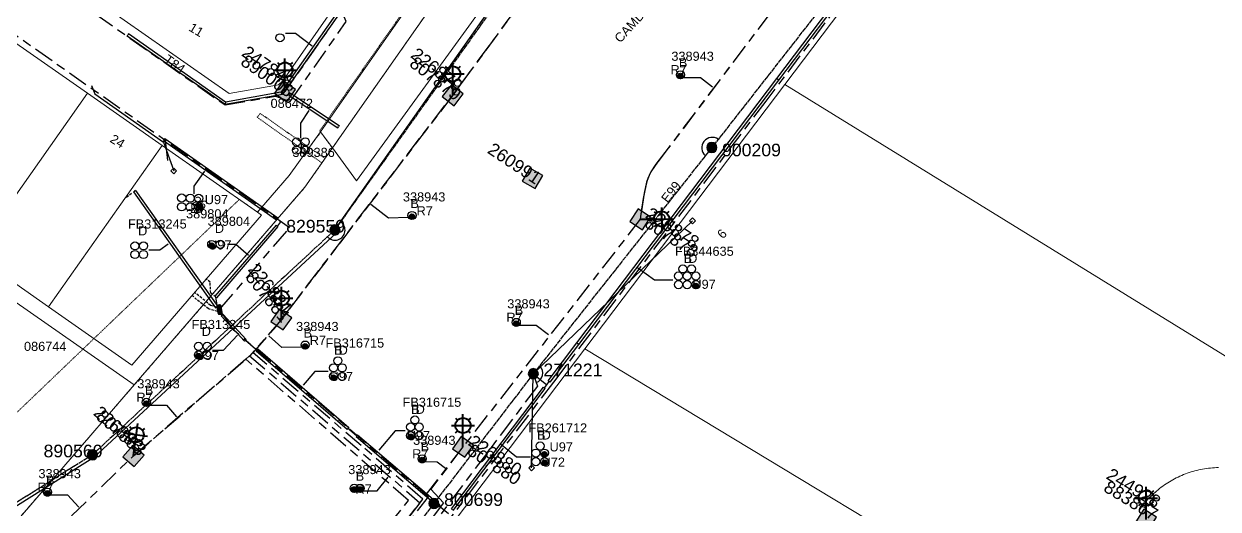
# Model space of a CAD drawing. Header units: metres. Extents: x 0 to 294317, y 0 to 6233398.
# Drawn here: x 292527 to 292763.1, y 6232305 to 6232400.9 of the extents above; entities that cross this region are included whole.
import ezdxf
from ezdxf.enums import TextEntityAlignment as Align

# ---------------------------------------------------------------- set-up
doc = ezdxf.new("R2010")
doc.units = ezdxf.units.M
for name, pattern in [('Cable Exist OH', [1, 1, 0]), ('Cable Exist UG', [8.2, 4, -1.2, 1.8, -1.2]), ('DASHED', [0.75, 0.5, -0.25]), ('HIDDEN', [0.375, 0.25, -0.125]), ('HIDDEN2', [0.1875, 0.125, -0.0625])]:
    doc.linetypes.add(name, pattern=pattern)
doc.layers.get('0').update_dxf_attribs({"color": 6})
for name, color, linetype in [('_User Miscellaneous2', 7, 'Continuous'), ('Duct_SP_EXT', 7, 'Continuous'), ('Equip_HV_EXT', 7, 'Continuous'), ('Equip_SP_SL_EXT', 7, 'Continuous'), ('Mains_HV_EXT', 7, 'Continuous'), ('Mains_LV_EXT', 7, 'Continuous'), ('Mains_LV_SL_EXT', 7, 'Continuous'), ('Mains_SL_EXT', 7, 'Continuous'), ('Mains_TR_EXT', 7, 'Continuous'), ('Services_SP_EXT', 7, 'Continuous'), ('SupportsOH_SP_TR_HV_LV_SL_EXT', 7, 'Continuous'), ('SupportsUG_SP_LV_SL_EXT', 7, 'Continuous'), ('Trench_SP_EXT', 7, 'Continuous')]:
    doc.layers.add(name, color=color, linetype=linetype)
for name, color, linetype, lineweight in [('Cadastre Land Parcels_SP_EXT', 9, 'Continuous', 5), ('Cadastre Other Property_SP_EXT', 9, 'HIDDEN', 5), ('Cadastre Roads_SP_EXT', 9, 'Continuous', 5)]:
    doc.layers.add(name, color=color, linetype=linetype, lineweight=lineweight)
doc.layers.add('UNKNOWN_FEATURES', color=1, linetype='DASHED', plot=False)
doc.styles.add('COLUMN_LABEL', font='arial.ttf')
doc.styles.add('iecARIAL', font='arial.ttf', dxfattribs={"height": 2})
doc.styles.add('POLE_LABEL', font='arial.ttf')
doc.styles.get("Standard").update_dxf_attribs({"font": 'arial.ttf'})
doc.linetypes.add('Cable E OH', pattern='A,9.4,["E",Standard,S=1.7,R=0,X=0,Y=-1],0', length=9.4)

# ---------------------------------------------------------------- blocks, each defined once
blk = doc.blocks.new('COLUMN_EXT')
blk.add_hatch(color=256).paths.add_polyline_path([(-1.49, 1.48), (-1.49, -1.49), (1.48, -1.49), (1.48, 1.48)])
blk.add_lwpolyline([(-1.49, -1.49), (1.48, -1.49), (1.48, 1.48), (-1.49, 1.48)], close=True)
for tag, height, style, flags, p in [('ASSET_NUM', 2.5, 'COLUMN_LABEL', 8, (2, 2)), ('STRUCTURE_PLANT_NUMBER', 0.2, 'POLE_LABEL', 9, (1.81, 0.03)), ('STREET_CODE', 0.2, 'COLUMN_LABEL', 9, (1.81, -0.2))]:
    blk.add_attdef(tag, text='', height=height, dxfattribs=dict(style=style, flags=flags)).set_placement(p, align=Align.MIDDLE_LEFT)
at = {"flags": 1}
blk.add_attdef('Z', (1.81, -2.35), '', height=0.2, dxfattribs=at)
at = {"flags": 9}
for tag, p in [('COLUMN_TYPE', (1.81, -0.4)), ('OWNED_BY', (1.81, -0.6)), ('STATE', (1.81, -0.8)), ('USAGE', (1.81, -1)), ('STREETNAME', (1.81, -1.6)), ('SUBURB', (1.81, -1.8)), ('LEGEND', (1.81, -1.2)), ('LOCATION', (1.81, -1.4)), ('NOTES', (1.81, -2))]:
    blk.add_attdef(tag, text='', height=0.2, dxfattribs=at).set_placement(p, align=Align.MIDDLE_LEFT)
blk = doc.blocks.new('DUCT_EXT')
blk.add_circle((0, 0.8), 0.8)
at = {"flags": 1}
blk.add_attdef('Z', (0, 0), '', height=0.2, dxfattribs=at)
at = {"flags": 9}
for tag, p in [('DUCT_CODE', (0, 0)), ('XSECT_TYPE', (0, -0.2)), ('STATE', (0, -0.6)), ('FB_REFERENCE', (0, -0.4)), ('NOTES', (0, -0.8))]:
    blk.add_attdef(tag, text='', height=0.2, dxfattribs=at).set_placement(p, align=Align.MIDDLE_LEFT)
blk = doc.blocks.new('SL_LANTERN_EXT')
at = {"lineweight": 40}
for p, q in [((-1.46, 5.68), (-1.06, 5.28)), ((0, 1.97), (0, 6.47)), ((1.46, 5.68), (1.06, 5.28)), ((-2.25, 4.22), (2.25, 4.22)), ((-1.46, 2.76), (-1.06, 3.16)), ((0, 0), (0, 2.72)), ((1.46, 2.76), (1.06, 3.16))]:
    blk.add_line(p, q, dxfattribs=at)
blk.add_circle((0, 4.22), 1.5, dxfattribs=at)
at = {"style": 'iecARIAL', "flags": 8}
blk.add_attdef('ASSET_NUM', (1.5, 1.5), '', height=2.5, dxfattribs=at)
for tag, p, height, flags in [('OPERATING_VOLTAGE', (0.98, -1.65), 0.2, 9), ('ORIENTATION', (0.98, -1.85), 0.2, 9), ('OWNED_BY', (0.98, -2.05), 0.2, 9), ('STATE', (0.98, -2.25), 0.2, 9), ('CONSTRUCTED_VOLTAGE', (0.98, -0.65), 0.2, 9), ('CONTROL_TYPE', (0.98, -0.85), 0.2, 9), ('LANTERN_PURPOSE', (0.98, -1.05), 0.2, 9), ('LANTERN_TYPE', (0.98, -1.25), 0.2, 9), ('NO_PHASES', (0.98, -1.45), 0.2, 9), ('USAGE', (0.98, -2.45), 0.2, 9), ('LNUMBER', (2.18, -3.25), 2.5, 8), ('CEXIST', (0.98, -2.65), 0.2, 9), ('CNEW', (0.98, -2.85), 0.2, 9), ('CNUMBER', (0.98, -3.05), 0.2, 9), ('CREMOVE', (0.98, -3.25), 0.2, 9), ('CREPLACE', (0.98, -3.45), 0.2, 9), ('LKINGHEIGHT', (0.98, -3.65), 0.2, 9), ('LBRACKET', (0.98, -3.85), 0.2, 9), ('LBRACKETVOCAB', (0.98, -4.05), 0.2, 9), ('LCATEGORY', (0.98, -4.25), 0.2, 9), ('LCHARGE1', (0.98, -4.45), 0.2, 9), ('LCHARGE1PERCENT', (0.98, -4.65), 0.2, 9), ('LCHARGE2', (0.98, -4.85), 0.2, 9), ('LCHARGE2PERCENT', (0.98, -5.05), 0.2, 9), ('LCHARGE3', (0.98, -5.25), 0.2, 9), ('LCHARGE3PERCENT', (0.98, -5.45), 0.2, 9), ('LEXIST', (0.98, -5.65), 0.2, 9), ('LLAMP', (0.98, -5.85), 0.2, 9), ('LLAMPVOCAB', (0.98, -6.05), 0.2, 9), ('LMAST', (0.98, -6.25), 0.2, 9), ('LMASTVOCAB', (0.98, -6.45), 0.2, 9), ('LNEW', (0.98, -6.65), 0.2, 9), ('LANTNUMBER', (0.98, -6.85), 0.2, 9), ('LOUTREACH', (0.98, -7.25), 0.2, 9), ('STREETNAME', (0.98, -9.25), 0.2, 9), ('SUBURB', (0.98, -9.45), 0.2, 1), ('LOUTREACHVOCAB', (0.98, -7.45), 0.2, 9), ('LRATECODE', (0.98, -7.65), 0.2, 9), ('LREMOVE', (0.98, -7.85), 0.2, 9), ('LREPLACE', (0.98, -8.05), 0.2, 9), ('LTYPE', (0.98, -8.25), 0.2, 9), ('LTYPEVOCAB', (0.98, -8.45), 0.2, 9), ('LEGEND', (0.98, -8.65), 0.2, 9), ('LOCATION', (0.98, -8.85), 0.2, 9), ('NOTES', (0.98, -9.05), 0.2, 9)]:
    blk.add_attdef(tag, p, '', height=height, dxfattribs=dict(flags=flags))
blk = doc.blocks.new('CCP_EXT')
at = {"flags": 9}
blk.add_attdef('NOTES', text='', height=0.2, dxfattribs=at).set_placement((0, -2), align=Align.MIDDLE_LEFT)
blk.add_wipeout([(0, 0.57), (0.57, 0), (0, -0.57), (-0.57, 0)])
blk.add_lwpolyline([(-0.57, 0), (0, 0.57), (0.57, 0), (0, -0.57), (-0.57, 0)])
at = {"flags": 1}
blk.add_attdef('Z', (0, 0), '', height=0.2, dxfattribs=at)
at = {"flags": 9}
for tag, p in [('CCP_TYPE', (0, 0)), ('CONSTRUCTED_VOLTAGE', (0, -0.2)), ('OPERATING_VOLTAGE', (0, -0.6)), ('ORIENTATION', (0, -0.8)), ('OWNED_BY', (0, -1)), ('STATE', (0, -1.8)), ('NO_PHASES', (0, -0.4)), ('USAGE', (0, -1.2)), ('LEGEND', (0, -1.4)), ('LIFE_SUPPORT', (0, -1.6))]:
    blk.add_attdef(tag, text='', height=0.2, dxfattribs=at).set_placement(p, align=Align.MIDDLE_LEFT)
blk = doc.blocks.new('POLE_EXT')
blk.add_hatch(color=256).paths.add_polyline_path([(-1, 0, 1), (1, 0, 1)])
blk.add_lwpolyline([(-1, 0, 1), (1, 0, 1)], format="xyb", close=True)
for tag, height, flags, p in [('pNumber', 2.5, 8, (-17.84, 2.07)), ('OWNED_BY', 0.2, 9, (1.35, -0.4)), ('SPECIAL_USE', 0.2, 9, (1.35, -0.8)), ('STATE', 0.2, 9, (1.35, -1)), ('cLV', 0.2, 9, (1.35, -1.4)), ('hDepth', 0.2, 9, (1.35, -1.6)), ('hDia', 0.2, 9, (1.35, -1.8)), ('cHV', 0.2, 9, (1.35, -2)), ('PARENT', 0.2, 9, (1.35, -0.6)), ('USAGE', 0.2, 9, (1.35, -1.2)), ('LBRACKET', 0.2, 9, (1.35, -2.2)), ('LExisting', 0.2, 9, (1.35, -2.4)), ('cLinedev', 0.2, 9, (1.35, -3.4)), ('pExisting', 0.2, 9, (1.35, -3.8)), ('pFooting', 0.2, 9, (1.35, -4.4)), ('pNew', 0.2, 9, (1.35, -4.6)), ('LANTNUMBER', 0.2, 9, (1.35, -2.6)), ('LOther', 0.2, 9, (1.35, -2.8)), ('LRemove', 0.2, 9, (1.35, -3)), ('LEGEND', 0.2, 9, (1.35, -3.2)), ('LOCATION', 0.2, 9, (1.35, -3.6)), ('PFNUMBER', 0.2, 9, (1.35, -4)), ('NEWPFNUMBER', 0.2, 9, (1.35, -4.2)), ('pRelocate', 0.2, 9, (1.35, -5)), ('pRemove', 0.2, 9, (1.35, -5.2)), ('pReplace', 0.2, 9, (1.35, -5.4)), ('pStay', 0.2, 9, (1.35, -5.6)), ('pType', 0.2, 9, (1.35, -5.8)), ('cspan', 0.2, 9, (1.35, -6)), ('STREETNAME', 0.2, 9, (1.35, -6.2)), ('SUBURB', 0.2, 9, (1.35, -6.4)), ('OPERATED_BY', 0.2, 9, (1.36, -7.01)), ('NOTES', 0.2, 9, (1.35, -6.6)), ('MAINTAINED_BY', 0.2, 9, (1.36, -6.81))]:
    blk.add_attdef(tag, text='', height=height, dxfattribs=dict(flags=flags)).set_placement(p, align=Align.MIDDLE_LEFT)
at = {"style": 'POLE_LABEL'}
for tag, height, flags, p in [('ASSET_NUM', 2.5, 8, (2, 2)), ('STRUCTURE_PLANT_NUMBER', 0.2, 9, (1.35, 0.03)), ('STREET_CODE', 0.2, 9, (1.35, -0.2))]:
    blk.add_attdef(tag, text='', height=height, dxfattribs=dict(at, flags=flags)).set_placement(p, align=Align.MIDDLE_LEFT)
at = {"flags": 1}
blk.add_attdef('Z', (1.35, -7.33), '', height=0.2, dxfattribs=at)
blk = doc.blocks.new('HV_STJ_EXT')
h = blk.add_hatch(color=256)
edge = h.paths.add_edge_path()
edge.add_ellipse((-0.59, 0.13), major_axis=(0.226, 0.226), ratio=1, start_angle=45, end_angle=135)
edge.add_line((-0.91, 0.13), (-0.91, -0.13))
edge.add_ellipse((-0.59, -0.13), major_axis=(0.226, 0.226), ratio=1, start_angle=135, end_angle=225)
edge.add_line((-0.59, -0.45), (0.59, -0.45))
edge.add_ellipse((0.59, -0.13), major_axis=(-0.226, 0.226), ratio=1, start_angle=135, end_angle=225)
edge.add_line((0.91, -0.13), (0.91, 0.13))
edge.add_ellipse((0.59, 0.13), major_axis=(-0.226, 0.226), ratio=1, start_angle=225, end_angle=315)
edge.add_line((0.59, 0.45), (-0.59, 0.45))
blk.add_lwpolyline([(-0.91, 0.13), (-0.91, -0.13, 0.414214), (-0.59, -0.45), (0.59, -0.45, 0.414214), (0.91, -0.13), (0.91, 0.13, 0.414214), (0.59, 0.45), (-0.59, 0.45, 0.414214)], format="xyb", close=True)
for tag, flags, p in [('ORIENTATION', 9, (1.5, 0)), ('Z', 1, (1.5, -0.8)), ('USAGE', 9, (1.5, -0.2)), ('LEGEND', 9, (1.5, -0.4)), ('NOTES', 9, (1.5, -0.6))]:
    blk.add_attdef(tag, text='', height=0.2, dxfattribs=dict(flags=flags)).set_placement(p, align=Align.MIDDLE_LEFT)
blk = doc.blocks.new('CABLE_LARGE_EXT')
h = blk.add_hatch(color=256)
edge = h.paths.add_edge_path()
edge.add_arc((0, 0.55), 0.55, 0, 360)
blk.add_circle((0, 0.55), 0.55)
at = {"flags": 1}
blk.add_attdef('Z', (0, 0), '', height=0.2, dxfattribs=at)
at = {"flags": 9}
for tag, p in [('COND_CODE', (0, 0)), ('STATE', (0, -0.4)), ('XSECT_SIZE', (0, -0.6)), ('FB_REFERENCE', (0, -0.2)), ('NOTES', (0, -0.8))]:
    blk.add_attdef(tag, text='', height=0.2, dxfattribs=at).set_placement(p, align=Align.MIDDLE_LEFT)

msp = doc.modelspace()

# ---------------------------------------------------------------- linework, layer by layer
at = {"layer": 'Cadastre Land Parcels_SP_EXT', "linetype": 'Continuous'}
for points in [[(292630.48, 6232421.9), (292654.24, 6232452.93), (292678.26, 6232482.04), (292716.23, 6232536.91), (292795.22, 6232650.36), (292802.56, 6232660.9), (292807.39, 6232667.22), (292899.26, 6232789.59), (292899.88, 6232790.43), (292948.23, 6232852.57), (293001, 6232914.47), (292991.76, 6232922.33), (292873.4, 6232783.23), (292587.98, 6232376.34), (292592.76, 6232369.87), (292630.48, 6232421.9)], [(292843.24, 6232385.81), (292855.04, 6232403.25), (292742.71, 6232475.17), (292719.67, 6232444.75), (292677.4, 6232388.88), (292783.28, 6232323.68), (292797.01, 6232315.23), (292843.24, 6232385.81)], [(292577.34, 6232388.81), (292578.15, 6232389.64), (292588.63, 6232404.63), (292557.89, 6232426.14), (292542.65, 6232404.51), (292567.57, 6232387.1), (292577.34, 6232388.81)], [(292531.87, 6232344.93), (292517.1, 6232355.26), (292502.33, 6232365.58), (292487.56, 6232375.9), (292472.79, 6232386.23), (292448.66, 6232403.09), (292427.94, 6232417.54), (292425.75, 6232415.4), (292548.82, 6232329.53), (292582.55, 6232368.59), (292587.98, 6232376.34), (292585.6, 6232379.56), (292579.45, 6232370.93), (292573.17, 6232363.67), (292573.99, 6232363.09), (292548.32, 6232333.44), (292531.87, 6232344.93)], [(292554.31, 6232376.85), (292539.54, 6232387.17), (292517.1, 6232355.26), (292531.87, 6232344.93), (292554.31, 6232376.85)], [(292573.99, 6232363.09), (292573.17, 6232363.67), (292554.31, 6232376.85), (292531.87, 6232344.93), (292548.32, 6232333.44), (292573.99, 6232363.09)]]:
    msp.add_lwpolyline(points, close=True, dxfattribs=at)
for points in [[(292846.63, 6232745.86), (292824.22, 6232713.91), (292801.84, 6232681.98), (292798.97, 6232683.99), (292735.8, 6232593.89), (292738.67, 6232591.88), (292716.37, 6232560.08), (292693.88, 6232528), (292691.01, 6232530.01), (292640.07, 6232457.3), (292624.86, 6232435.59), (292585.6, 6232379.56), (292587.98, 6232376.34), (292873.4, 6232783.23)], [(292392.58, 6232264.06), (292417.67, 6232285.42), (292436.16, 6232297.12), (292452.86, 6232301.08), (292479.78, 6232302.16), (292488.73, 6232300.91), (292516.07, 6232291.61), (292548.82, 6232329.53), (292548.82, 6232329.53), (292425.75, 6232415.4), (292388.43, 6232378.94)], [(292783.28, 6232323.68), (292677.4, 6232388.88), (292637.87, 6232336.64), (292739.59, 6232275.23)], [(292739.59, 6232275.23), (292637.87, 6232336.64), (292601.18, 6232288.16)], [(292747.5, 6232304.76), (292747.72, 6232305.08), (292747.95, 6232305.4), (292748.19, 6232305.71), (292748.44, 6232306.02), (292748.69, 6232306.32), (292748.94, 6232306.62), (292749.2, 6232306.91), (292749.47, 6232307.2), (292749.75, 6232307.48), (292750.03, 6232307.75), (292750.31, 6232308.02), (292750.6, 6232308.28), (292750.9, 6232308.54), (292751.2, 6232308.79), (292751.5, 6232309.04), (292751.82, 6232309.28), (292752.13, 6232309.51), (292752.45, 6232309.74), (292752.78, 6232309.96), (292753.1, 6232310.17), (292753.44, 6232310.38), (292753.78, 6232310.58), (292754.12, 6232310.77), (292754.46, 6232310.95), (292754.81, 6232311.13), (292755.16, 6232311.3), (292755.52, 6232311.47), (292755.88, 6232311.63), (292756.24, 6232311.78), (292756.61, 6232311.92), (292756.97, 6232312.05), (292757.35, 6232312.18), (292757.72, 6232312.3), (292758.09, 6232312.42), (292758.47, 6232312.52), (292758.85, 6232312.62), (292759.23, 6232312.71), (292759.62, 6232312.79), (292760, 6232312.86), (292760.39, 6232312.93), (292760.78, 6232312.99), (292761.17, 6232313.04), (292761.56, 6232313.08), (292761.95, 6232313.11), (292762.34, 6232313.14), (292762.73, 6232313.16), (292763.12, 6232313.17)]]:
    msp.add_lwpolyline(points, dxfattribs=at)
at = {"layer": 'Cadastre Other Property_SP_EXT', "linetype": 'HIDDEN2'}
for points in [[(292587.98, 6232376.34), (292760.88, 6232622.82), (292738.56, 6232592.11), (292738.67, 6232592.02), (292693.88, 6232528.17), (292691.01, 6232530.18), (292585.47, 6232379.74), (292587.98, 6232376.34)], [(292573.72, 6232383.17), (292573.09, 6232382.4), (292585.9, 6232373.38), (292586.52, 6232374.27), (292580.82, 6232378.2), (292573.72, 6232383.17)]]:
    msp.add_lwpolyline(points, close=True, dxfattribs=at)
at = {"layer": 'Cadastre Roads_SP_EXT', "linetype": 'Continuous'}
for points in [[(292588.63, 6232404.63), (292578.15, 6232389.64), (292577.34, 6232388.81), (292567.57, 6232387.1), (292542.65, 6232404.51)], [(292763.12, 6232313.17), (292762.73, 6232313.16), (292762.34, 6232313.14), (292761.95, 6232313.11), (292761.56, 6232313.08), (292761.17, 6232313.04), (292760.78, 6232312.99), (292760.39, 6232312.93), (292760, 6232312.86), (292759.62, 6232312.79), (292759.23, 6232312.71), (292758.85, 6232312.62), (292758.47, 6232312.52), (292758.09, 6232312.42), (292757.72, 6232312.3), (292757.35, 6232312.18), (292756.97, 6232312.05), (292756.61, 6232311.92), (292756.24, 6232311.78), (292755.88, 6232311.63), (292755.52, 6232311.47), (292755.16, 6232311.3), (292754.81, 6232311.13), (292754.46, 6232310.95), (292754.12, 6232310.77), (292753.78, 6232310.58), (292753.44, 6232310.38), (292753.1, 6232310.17), (292752.78, 6232309.96), (292752.45, 6232309.74), (292752.13, 6232309.51), (292751.82, 6232309.28), (292751.5, 6232309.04), (292751.2, 6232308.79), (292750.9, 6232308.54), (292750.6, 6232308.28), (292750.31, 6232308.02), (292750.03, 6232307.75), (292749.75, 6232307.48), (292749.47, 6232307.2), (292749.2, 6232306.91), (292748.94, 6232306.62), (292748.69, 6232306.32), (292748.44, 6232306.02), (292748.19, 6232305.71), (292747.95, 6232305.4), (292747.72, 6232305.08), (292747.5, 6232304.76)]]:
    msp.add_lwpolyline(points, dxfattribs=at)
at = {"layer": 'Duct_SP_EXT'}
for p, q in [((292675.84, 6232390.06), (292718.79, 6232446.81)), ((292676.22, 6232389.77), (292719.18, 6232446.53)), ((292589.36, 6232403.8), (292578.12, 6232387.78)), ((292589.75, 6232403.53), (292578.51, 6232387.5)), ((292547.43, 6232398.47), (292547.56, 6232398.67)), ((292566.76, 6232384.92), (292547.43, 6232398.47)), ((292547.7, 6232398.87), (292547.56, 6232398.67)), ((292566.87, 6232385.42), (292547.7, 6232398.87)), ((292675.84, 6232390.06), (292676.03, 6232389.91)), ((292676.22, 6232389.77), (292676.03, 6232389.91)), ((292578.12, 6232387.78), (292577.81, 6232387.34)), ((292578.51, 6232387.5), (292578.09, 6232386.9)), ((292578.12, 6232387.78), (292578.32, 6232387.64)), ((292578.12, 6232387.78), (292578.32, 6232387.64)), ((292578.51, 6232387.5), (292578.32, 6232387.64)), ((292578.51, 6232387.5), (292578.32, 6232387.64)), ((292578.09, 6232386.9), (292566.76, 6232384.92)), ((292566.76, 6232384.92), (292566.82, 6232385.17)), ((292566.87, 6232385.42), (292566.82, 6232385.17)), ((292577.81, 6232387.34), (292566.87, 6232385.42)), ((292577.81, 6232387.34), (292577.95, 6232387.12)), ((292578.09, 6232386.9), (292577.95, 6232387.12)), ((292579.4, 6232386.74), (292579.53, 6232386.94)), ((292579.4, 6232386.74), (292589.07, 6232380.35)), ((292579.67, 6232387.14), (292579.53, 6232386.94)), ((292579.67, 6232387.14), (292589.34, 6232380.75)), ((292589.07, 6232380.35), (292589.2, 6232380.55)), ((292589.34, 6232380.75), (292589.2, 6232380.55)), ((292554.6, 6232377.81), (292554.74, 6232378)), ((292554.88, 6232378.2), (292554.74, 6232378)), ((292548.64, 6232367.66), (292548.83, 6232367.8)), ((292548.64, 6232367.66), (292564.9, 6232344.76)), ((292549.03, 6232367.94), (292548.83, 6232367.8)), ((292549.03, 6232367.94), (292565.3, 6232345.04)), ((292576.9, 6232362.17), (292577.04, 6232362.37)), ((292577.17, 6232362.56), (292577.04, 6232362.37)), ((292576.85, 6232361.11), (292564.72, 6232347.06)), ((292577.22, 6232360.79), (292565.08, 6232346.74)), ((292576.85, 6232361.11), (292577.03, 6232360.95)), ((292577.22, 6232360.79), (292577.03, 6232360.95)), ((292564.72, 6232347.06), (292564.9, 6232346.9)), ((292565.08, 6232346.74), (292564.9, 6232346.9)), ((292565.3, 6232345.04), (292565.1, 6232344.9)), ((292564.9, 6232344.76), (292565.1, 6232344.9)), ((292566.02, 6232343.14), (292566.2, 6232343.3)), ((292566.02, 6232343.14), (292570.61, 6232338.19)), ((292566.38, 6232343.46), (292566.2, 6232343.3)), ((292566.38, 6232343.46), (292570.96, 6232338.51)), ((292570.61, 6232338.19), (292570.78, 6232338.35)), ((292570.96, 6232338.51), (292570.78, 6232338.35)), ((292572.9, 6232336.25), (292573.05, 6232336.43)), ((292572.9, 6232336.25), (292590.93, 6232320.74)), ((292573.21, 6232336.62), (292573.05, 6232336.43)), ((292573.21, 6232336.62), (292591.24, 6232321.11)), ((292630.66, 6232330.32), (292636.32, 6232337.81)), ((292631.04, 6232330.03), (292636.7, 6232337.52)), ((292636.32, 6232337.81), (292636.51, 6232337.66)), ((292636.7, 6232337.52), (292636.51, 6232337.66)), ((292629.69, 6232329.07), (292629.88, 6232328.92)), ((292630.07, 6232328.78), (292629.88, 6232328.92)), ((292630.66, 6232330.32), (292630.85, 6232330.18)), ((292631.04, 6232330.03), (292630.85, 6232330.18)), ((292590.93, 6232320.74), (292591.09, 6232320.92)), ((292591.24, 6232321.11), (292591.09, 6232320.92)), ((292592.65, 6232319.29), (292592.8, 6232319.48)), ((292592.65, 6232319.29), (292608.93, 6232305.43)), ((292592.96, 6232319.66), (292592.8, 6232319.48)), ((292592.96, 6232319.66), (292609.24, 6232305.8)), ((292608.93, 6232305.43), (292609.09, 6232305.62)), ((292609.24, 6232305.8), (292609.09, 6232305.62)), ((292611.49, 6232305.01), (292611.69, 6232304.86))]:
    msp.add_line(p, q, dxfattribs=at)
for points in [[(292578.7, 6232399.03), (292580.69, 6232399.03), (292583.98, 6232396.55)], [(292657.27, 6232390.27), (292660.74, 6232390.27), (292663.12, 6232388.41)], [(292581.74, 6232378.26), (292581.74, 6232381.22), (292583.36, 6232383.77)], [(292560.66, 6232367.25), (292560.66, 6232368.77), (292562.75, 6232371.74)], [(292602.95, 6232362.58), (292599.09, 6232362.5), (292595.56, 6232365.17)], [(292551.69, 6232356.24), (292553.89, 6232356.24), (292555.49, 6232357.38)], [(292567.24, 6232357.34), (292568.9, 6232357.34), (292571.37, 6232355.16)], [(292655.25, 6232350.23), (292651.67, 6232350.23), (292648.39, 6232352.57)], [(292655.25, 6232350.23), (292651.67, 6232350.23), (292648.39, 6232352.57)], [(292624.83, 6232341.34), (292628.29, 6232341.34), (292630.68, 6232339.48)], [(292564.26, 6232336.38), (292566.46, 6232336.38), (292569.24, 6232339.37)], [(292581.82, 6232336.97), (292577.97, 6232336.89), (292575.38, 6232339.21)], [(292587.13, 6232332.15), (292584.5, 6232332.15), (292582.17, 6232329.44)], [(292551.69, 6232325.52), (292555.16, 6232325.52), (292557.18, 6232323.17)], [(292602.36, 6232320.45), (292600.39, 6232320.45), (292597.15, 6232316.62)], [(292627.14, 6232315.21), (292624.34, 6232315.21), (292621.24, 6232317.83)], [(292627.14, 6232315.21), (292624.34, 6232315.21), (292621.24, 6232317.83)], [(292606.21, 6232314.37), (292608.67, 6232314.31), (292610.34, 6232313.05)], [(292594.07, 6232308.57), (292596.86, 6232308.57), (292598.97, 6232311.31)], [(292532.15, 6232307.78), (292535.62, 6232307.78), (292537.88, 6232305.37)]]:
    msp.add_lwpolyline(points, dxfattribs=at)
at = {"layer": 'Mains_HV_EXT', "linetype": 'Cable E OH'}
msp.add_lwpolyline([(292588.84, 6232359.65), (292540.83, 6232315.17), (292464.39, 6232267.15)], dxfattribs=at)
at = {"layer": 'Mains_HV_EXT', "linetype": 'Cable Exist UG'}
msp.add_lwpolyline([(292559.85, 6232253.68), (292586.62, 6232280.97), (292589.87, 6232285.08), (292589.87, 6232285.08), (292606.96, 6232307.42), (292568.56, 6232340.25), (292565.67, 6232344.39)], dxfattribs=at)
at = {"layer": 'Mains_HV_EXT', "linetype": 'Continuous'}
msp.add_lwpolyline([(292628.28, 6232329.99, 0.542586), (292629, 6232333.2)], format="xyb", dxfattribs=at)
at = {"layer": 'Mains_LV_EXT', "linetype": 'Cable Exist OH'}
msp.add_lwpolyline([(292716.05, 6232444.25), (292663, 6232376.44)], dxfattribs=at)
at = {"layer": 'Mains_LV_EXT', "linetype": 'Cable Exist UG'}
msp.add_lwpolyline([(292526.47, 6232413.1), (292541.21, 6232402.76), (292541.21, 6232402.76), (292566.75, 6232384.85), (292576.72, 6232386.61), (292579.66, 6232385.55), (292579.66, 6232385.55), (292590.73, 6232401.33), (292589.8, 6232403.49)], dxfattribs=at)
at = {"layer": 'Mains_LV_EXT', "linetype": 'Continuous'}
msp.add_lwpolyline([(292664.26, 6232378.05, 0.95405), (292661.71, 6232374.8)], format="xyb", dxfattribs=at)
at = {"layer": 'Mains_LV_SL_EXT', "linetype": 'Cable Exist UG'}
msp.add_lwpolyline([(292589.8, 6232403.49), (292578.6, 6232387.53)], dxfattribs=at)
at = {"layer": 'Mains_SL_EXT', "linetype": 'Cable Exist UG'}
for points in [[(292611.76, 6232386.76), (292645.15, 6232432.01)], [(292577.89, 6232342.44), (292611.76, 6232386.76)], [(292648.84, 6232362.24), (292613.79, 6232317.27)], [(292593.38, 6232281.44), (292591.75, 6232288.97), (292605.87, 6232306.96), (292605.87, 6232306.96), (292593.69, 6232317.53), (292593.69, 6232317.53), (292572.33, 6232335.85), (292578.3, 6232342.77)], [(292593.38, 6232281.44), (292588.73, 6232288.85), (292603.03, 6232306.65), (292570.87, 6232334.6), (292548.64, 6232315.47)], [(292613.79, 6232317.27), (292607.46, 6232308.92), (292609.93, 6232306.18), (292593.72, 6232284.89), (292593.38, 6232281.44)], [(292524.62, 6232292.26), (292548.64, 6232315.47)]]:
    msp.add_lwpolyline(points, dxfattribs=at)
at = {"layer": 'Mains_TR_EXT', "linetype": 'Continuous'}
msp.add_lwpolyline([(292587.02, 6232358.78, 1.120957), (292589.63, 6232361.73)], format="xyb", dxfattribs=at)
at = {"layer": 'Mains_TR_EXT', "linetype": 'Cable Exist OH'}
msp.add_lwpolyline([(292588.29, 6232360), (292540.53, 6232315.7), (292464.05, 6232267.56)], dxfattribs=at)
at = {"layer": 'Trench_SP_EXT', "linetype": 'Cable Exist UG'}
for points in [[(292644.98, 6232431.92), (292611.76, 6232386.76)], [(292611.76, 6232386.76), (292577.89, 6232342.44)], [(292577.04, 6232362.37), (292577.74, 6232361.72), (292577.1, 6232360.97)], [(292648.84, 6232362.24), (292613.79, 6232317.27)], [(292564.9, 6232346.9), (292565.3, 6232344), (292566.2, 6232343.3)], [(292577.89, 6232342.44), (292571.66, 6232335.29)], [(292570.78, 6232338.35), (292572.76, 6232336.65)], [(292548.64, 6232315.47), (292570.87, 6232334.6), (292571.61, 6232335.29)], [(292571.6, 6232335.29), (292605.29, 6232306.21)], [(292627.7, 6232331.73), (292630.38, 6232329.55)], [(292629.88, 6232328.92), (292630.36, 6232329.54)], [(292630.36, 6232329.54), (292630.85, 6232330.18)], [(292590.96, 6232321.04), (292592.8, 6232319.48)], [(292613.79, 6232317.27), (292605.3, 6232306.31)], [(292524.62, 6232292.26), (292548.64, 6232315.47)], [(292605.29, 6232306.21), (292589.39, 6232286.15), (292588.11, 6232285.17)], [(292609.09, 6232305.62), (292610.94, 6232304.07)]]:
    msp.add_lwpolyline(points, dxfattribs=at)
at = {"layer": 'UNKNOWN_FEATURES'}
for points in [[(292547.25, 6232366.65), (292548.3, 6232367.41)], [(292564.9, 6232346.9), (292563.93, 6232347.67), (292563.79, 6232349.81), (292562.95, 6232350.5)], [(292565.1, 6232344.9), (292563.9, 6232345.22), (292560.7, 6232347.85)], [(292565.3, 6232344), (292563.48, 6232344.54), (292560.13, 6232347.23)]]:
    msp.add_lwpolyline(points, dxfattribs=at)

# ---------------------------------------------------------------- block references
at = {"layer": 'Duct_SP_EXT'}
for name, p in [('DUCT_EXT', (292577.61, 6232397.32)), ('DUCT_EXT', (292656.78, 6232390)), ('CABLE_LARGE_EXT', (292656.78, 6232390)), ('DUCT_EXT', (292580.89, 6232376.73)), ('DUCT_EXT', (292582.6, 6232376.75)), ('DUCT_EXT', (292580.91, 6232375.11)), ('DUCT_EXT', (292582.61, 6232375.13)), ('DUCT_EXT', (292603.71, 6232362.2)), ('CABLE_LARGE_EXT', (292603.71, 6232362.2)), ('DUCT_EXT', (292548.94, 6232356.19)), ('DUCT_EXT', (292550.64, 6232356.19)), ('DUCT_EXT', (292564.12, 6232356.48)), ('CABLE_LARGE_EXT', (292564.12, 6232356.48)), ('DUCT_EXT', (292565.82, 6232356.5)), ('DUCT_EXT', (292548.94, 6232354.49)), ('DUCT_EXT', (292550.64, 6232354.49)), ('DUCT_EXT', (292657.26, 6232351.63)), ('DUCT_EXT', (292658.96, 6232351.63)), ('DUCT_EXT', (292656.41, 6232350.23)), ('DUCT_EXT', (292656.41, 6232348.53)), ('DUCT_EXT', (292658.11, 6232350.23)), ('DUCT_EXT', (292658.11, 6232348.53)), ('DUCT_EXT', (292659.81, 6232350.23)), ('DUCT_EXT', (292659.81, 6232348.53)), ('CABLE_LARGE_EXT', (292659.81, 6232348.53)), ('DUCT_EXT', (292624.33, 6232341.07)), ('CABLE_LARGE_EXT', (292624.33, 6232341.07)), ('DUCT_EXT', (292561.51, 6232336.33)), ('DUCT_EXT', (292563.21, 6232336.33)), ('DUCT_EXT', (292582.58, 6232336.59)), ('DUCT_EXT', (292561.51, 6232334.63)), ('CABLE_LARGE_EXT', (292561.51, 6232334.63)), ('DUCT_EXT', (292563.21, 6232334.63)), ('CABLE_LARGE_EXT', (292582.58, 6232336.59)), ('DUCT_EXT', (292588.21, 6232332.09)), ('DUCT_EXT', (292589.06, 6232333.49)), ('DUCT_EXT', (292589.91, 6232332.09)), ('DUCT_EXT', (292588.21, 6232330.39)), ('CABLE_LARGE_EXT', (292588.21, 6232330.39)), ('DUCT_EXT', (292589.91, 6232330.39)), ('DUCT_EXT', (292551.2, 6232325.26)), ('CABLE_LARGE_EXT', (292551.2, 6232325.26)), ('DUCT_EXT', (292603.44, 6232320.39)), ('DUCT_EXT', (292604.29, 6232321.79)), ('DUCT_EXT', (292605.14, 6232320.39)), ('DUCT_EXT', (292603.44, 6232318.69)), ('CABLE_LARGE_EXT', (292603.45, 6232318.69)), ('DUCT_EXT', (292605.14, 6232318.69)), ('DUCT_EXT', (292628.19, 6232315.24)), ('DUCT_EXT', (292629.04, 6232316.64)), ('DUCT_EXT', (292629.89, 6232315.24)), ('DUCT_EXT', (292605.72, 6232314.1)), ('CABLE_LARGE_EXT', (292605.72, 6232314.1)), ('DUCT_EXT', (292628.19, 6232313.54)), ('DUCT_EXT', (292629.89, 6232313.54)), ('CABLE_LARGE_EXT', (292629.89, 6232315.24)), ('CABLE_LARGE_EXT', (292629.94, 6232313.55)), ('DUCT_EXT', (292592.28, 6232308.28)), ('DUCT_EXT', (292593.47, 6232308.28)), ('DUCT_EXT', (292531.66, 6232307.51)), ('CABLE_LARGE_EXT', (292531.66, 6232307.51)), ('CABLE_LARGE_EXT', (292592.28, 6232308.28)), ('CABLE_LARGE_EXT', (292593.47, 6232308.28))]:
    msp.add_blockref(name, p, dxfattribs=at)
at = {"layer": 'Duct_SP_EXT', "rotation": 89.92695834400645}
for name, p in [('DUCT_EXT', (292558.98, 6232366.46)), ('DUCT_EXT', (292560.67, 6232366.42)), ('DUCT_EXT', (292562.35, 6232366.39)), ('DUCT_EXT', (292558.98, 6232364.71)), ('DUCT_EXT', (292560.66, 6232364.69)), ('DUCT_EXT', (292562.37, 6232364.68)), ('CABLE_LARGE_EXT', (292562.37, 6232364.68))]:
    msp.add_blockref(name, p, dxfattribs=at)
at = {"layer": 'Equip_HV_EXT', "rotation": 279.8916418925606}
msp.add_blockref('HV_STJ_EXT', (292565.67, 6232344.39), dxfattribs=at)
at = {"layer": 'Equip_SP_SL_EXT'}
ref = msp.add_blockref('SL_LANTERN_EXT', (292578.6, 6232387.53), dxfattribs=at)
ref.add_attrib('ASSET_NUM', '247848', dxfattribs={"layer": '0', "height": 2.5, "rotation": 324.9555, "style": 'iecARIAL'}).set_placement((292580.1, 6232389.03), align=Align.MIDDLE_RIGHT)
ref = msp.add_blockref('SL_LANTERN_EXT', (292611.76, 6232386.76), dxfattribs=at)
ref.add_attrib('ASSET_NUM', '226879', dxfattribs={"layer": '0', "height": 2.5, "rotation": 322.3681, "style": 'iecARIAL'}).set_placement((292613.26, 6232388.26), align=Align.MIDDLE_RIGHT)
ref = msp.add_blockref('SL_LANTERN_EXT', (292648.84, 6232362.24), dxfattribs=dict(at, rotation=271.0384782657104))
ref.add_attrib('ASSET_NUM', '226878', dxfattribs={"layer": '0', "height": 2.5, "rotation": 327.042, "style": 'iecARIAL'}).set_placement((292650.34, 6232363.74), align=Align.MIDDLE_LEFT)
ref = msp.add_blockref('SL_LANTERN_EXT', (292577.89, 6232342.44), dxfattribs=at)
ref.add_attrib('ASSET_NUM', '226881', dxfattribs={"layer": '0', "height": 2.5, "rotation": 308.492, "style": 'iecARIAL'}).set_placement((292579.39, 6232343.94), align=Align.MIDDLE_RIGHT)
ref = msp.add_blockref('SL_LANTERN_EXT', (292548.64, 6232315.47), dxfattribs=dict(at, rotation=352.4053568385719))
ref.add_attrib('ASSET_NUM', '226883', dxfattribs={"layer": '0', "height": 2.5, "rotation": 318.7153, "style": 'iecARIAL'}).set_placement((292550.14, 6232316.97), align=Align.MIDDLE_RIGHT)
ref = msp.add_blockref('SL_LANTERN_EXT', (292613.79, 6232317.27), dxfattribs=at)
ref.add_attrib('ASSET_NUM', '226880', dxfattribs={"layer": '0', "height": 2.5, "rotation": 326.9442, "style": 'iecARIAL'}).set_placement((292615.29, 6232318.77), align=Align.MIDDLE_LEFT)
ref = msp.add_blockref('SL_LANTERN_EXT', (292748.84, 6232302.91), dxfattribs=at)
ref.add_attrib('ASSET_NUM', '244928', dxfattribs={"layer": '0', "height": 2.5, "rotation": 328.805, "style": 'iecARIAL'}).set_placement((292750.34, 6232304.41), align=Align.BOTTOM_RIGHT)
at = {"layer": 'SupportsOH_SP_TR_HV_LV_SL_EXT'}
ref = msp.add_blockref('POLE_EXT', (292663, 6232376.44), dxfattribs=at)
ref.add_attrib('ASSET_NUM', '900209', dxfattribs={"layer": '0', "height": 2.5, "style": 'POLE_LABEL'}).set_placement((292665, 6232377.19), align=Align.TOP_LEFT)
ref = msp.add_blockref('POLE_EXT', (292588.49, 6232360.13), dxfattribs=at)
ref.add_attrib('ASSET_NUM', '829559', dxfattribs={"layer": '0', "height": 2.5, "style": 'POLE_LABEL'}).set_placement((292590.49, 6232360.88), align=Align.MIDDLE_RIGHT)
ref = msp.add_blockref('POLE_EXT', (292627.7, 6232331.73), dxfattribs=at)
ref.add_attrib('ASSET_NUM', '271221', dxfattribs={"layer": '0', "height": 2.5, "style": 'POLE_LABEL'}).set_placement((292629.7, 6232332.48), align=Align.MIDDLE_LEFT)
ref = msp.add_blockref('POLE_EXT', (292540.53, 6232315.7), dxfattribs=at)
ref.add_attrib('ASSET_NUM', '890560', dxfattribs={"layer": '0', "height": 2.5, "style": 'POLE_LABEL'}).set_placement((292542.53, 6232316.45), align=Align.MIDDLE_RIGHT)
ref = msp.add_blockref('POLE_EXT', (292608.05, 6232306.09), dxfattribs=at)
ref.add_attrib('ASSET_NUM', '800699', dxfattribs={"layer": '0', "height": 2.5, "style": 'POLE_LABEL'}).set_placement((292610.05, 6232306.84), align=Align.MIDDLE_LEFT)
at = {"layer": 'SupportsUG_SP_LV_SL_EXT'}
ref = msp.add_blockref('COLUMN_EXT', (292578.6, 6232387.53), dxfattribs=dict(at, rotation=54.95551802321155))
ref.add_attrib('ASSET_NUM', '890008', dxfattribs={"layer": '0', "height": 2.5, "rotation": 324.9555, "style": 'COLUMN_LABEL'}).set_placement((292580.6, 6232388.28), align=Align.TOP_RIGHT)
ref = msp.add_blockref('COLUMN_EXT', (292611.76, 6232386.76), dxfattribs=dict(at, rotation=141.9620460621172))
ref.add_attrib('ASSET_NUM', '807879', dxfattribs={"layer": '0', "height": 2.5, "rotation": 322.3681, "style": 'COLUMN_LABEL'}).set_placement((292613.76, 6232387.51), align=Align.TOP_RIGHT)
ref = msp.add_blockref('COLUMN_EXT', (292627.52, 6232370.36), dxfattribs=dict(at, rotation=60.02314987139479))
ref.add_attrib('ASSET_NUM', '260991', dxfattribs={"layer": '0', "height": 2.5, "rotation": 326.3985, "style": 'COLUMN_LABEL'}).set_placement((292629.52, 6232371.11), align=Align.TOP_RIGHT)
ref = msp.add_blockref('COLUMN_EXT', (292648.84, 6232362.24), dxfattribs=dict(at, rotation=237.0420191413487))
ref.add_attrib('ASSET_NUM', '807878', dxfattribs={"layer": '0', "height": 2.5, "rotation": 327.042, "style": 'COLUMN_LABEL'}).set_placement((292650.84, 6232362.99), align=Align.TOP_LEFT)
ref = msp.add_blockref('COLUMN_EXT', (292577.89, 6232342.44), dxfattribs=dict(at, rotation=324.9262453707599))
ref.add_attrib('ASSET_NUM', '807881', dxfattribs={"layer": '0', "height": 2.5, "rotation": 308.7808, "style": 'COLUMN_LABEL'}).set_placement((292579.89, 6232343.19), align=Align.TOP_RIGHT)
ref = msp.add_blockref('COLUMN_EXT', (292548.64, 6232315.47), dxfattribs=dict(at, rotation=48.71528923867955))
ref.add_attrib('ASSET_NUM', '807883', dxfattribs={"layer": '0', "height": 2.5, "rotation": 318.7153, "style": 'COLUMN_LABEL'}).set_placement((292550.64, 6232316.22), align=Align.MIDDLE_RIGHT)
ref = msp.add_blockref('COLUMN_EXT', (292613.79, 6232317.27), dxfattribs=dict(at, rotation=325.0079800254803))
ref.add_attrib('ASSET_NUM', '807880', dxfattribs={"layer": '0', "height": 2.5, "rotation": 326.9442, "style": 'COLUMN_LABEL'}).set_placement((292615.79, 6232318.02), align=Align.TOP_LEFT)
ref = msp.add_blockref('COLUMN_EXT', (292748.84, 6232302.91), dxfattribs=dict(at, rotation=58.28867087973298))
ref.add_attrib('ASSET_NUM', '883867', dxfattribs={"layer": '0', "height": 2.5, "rotation": 328.805, "style": 'COLUMN_LABEL'}).set_placement((292750.84, 6232303.66), align=Align.MIDDLE_RIGHT)

# ---------------------------------------------------------------- texts
at = {"layer": '_User Miscellaneous2'}
for s, p in [('338943', (292654.99, 6232393.57)), ('R7', (292654.82, 6232390.92)), ('B', (292656.47, 6232392.28)), ('389386', (292580.06, 6232374.57)), ('D', (292581.5, 6232375.27)), ('U97', (292562.75, 6232365.24)), ('338943', (292601.92, 6232365.77)), ('B', (292603.4, 6232364.47)), ('389804', (292559.05, 6232362.43)), ('B', (292559.87, 6232363.46)), ('D', (292560.77, 6232363.51)), ('R7', (292604.62, 6232363.03)), ('FB313245', (292547.57, 6232360.42)), ('389804', (292563.31, 6232360.95)), ('D', (292549.57, 6232359.05)), ('D', (292564.75, 6232359.55)), ('U97', (292563.42, 6232356.28)), ('FB344635', (292655.71, 6232355.03)), ('B', (292657.41, 6232353.63)), ('D', (292658.31, 6232353.63)), ('U97', (292659.15, 6232348.5)), ('338943', (292622.55, 6232344.64)), ('B', (292624.03, 6232343.35)), ('R7', (292622.38, 6232341.98)), ('FB313245', (292560.14, 6232340.56)), ('D', (292562.14, 6232339.19)), ('338943', (292580.8, 6232340.16)), ('B', (292582.28, 6232338.87)), ('R7', (292583.5, 6232337.43)), ('FB316715', (292586.61, 6232336.89)), ('U97', (292560.91, 6232334.43)), ('B', (292588.31, 6232335.49)), ('D', (292589.21, 6232335.49)), ('U97', (292587.43, 6232330.28)), ('338943', (292549.41, 6232328.83)), ('B', (292550.9, 6232327.53)), ('R7', (292549.24, 6232326.17)), ('FB316715', (292601.85, 6232325.19)), ('B', (292603.54, 6232323.79)), ('D', (292604.44, 6232323.79)), ('FB261712', (292626.73, 6232320.11)), ('U97', (292602.67, 6232318.58)), ('338943', (292603.93, 6232317.67)), ('B', (292628.43, 6232318.71)), ('D', (292629.33, 6232318.71)), ('R7', (292603.76, 6232315.01)), ('B', (292605.42, 6232316.38)), ('U97', (292630.91, 6232316.37)), ('U72', (292629.34, 6232313.35)), ('338943', (292529.87, 6232311.08)), ('338943', (292591.11, 6232311.88)), ('B', (292592.59, 6232310.59)), ('R7', (292529.7, 6232308.42)), ('B', (292531.35, 6232309.79)), ('R7', (292592.53, 6232308.03))]:
    msp.add_text(s, height=1.8, dxfattribs=at).set_placement(p)
at = {"layer": 'Cadastre Land Parcels_SP_EXT'}
for s, rotation, p in [('11', 328.6386, (292559.42, 6232399.65)), ('24', 328.6425, (292543.84, 6232377.63)), ('26', 328.6399, (292560.17, 6232365.43)), ('6', 46.4428, (292665.16, 6232358.25))]:
    msp.add_text(s, height=1.8, rotation=rotation, dxfattribs=at).set_placement(p)
at = {"layer": 'Cadastre Other Property_SP_EXT'}
for s, p in [('086472', (292575.75, 6232384.26)), ('086744', (292527.01, 6232336.23))]:
    msp.add_text(s, height=1.8, dxfattribs=at).set_placement(p)
at = {"layer": 'Cadastre Roads_SP_EXT'}
msp.add_text('CAMDEN VALLEY WAY', height=1.8, rotation=47.6488, dxfattribs=at).set_placement((292644.88, 6232396.98))
at = {"layer": 'Mains_LV_EXT'}
for s, rotation, p in [('T84', 324.9555, (292554.51, 6232393.44)), ('E99', 51.8313, (292654.24, 6232365.35))]:
    msp.add_text(s, height=1.8, rotation=rotation, dxfattribs=at).set_placement(p)

# ---------------------------------------------------------------- next in the draw order: block references
at = {"layer": 'Services_SP_EXT'}
for p in [(292556.61, 6232371.8), (292659.16, 6232361.94), (292627.37, 6232313.1)]:
    msp.add_blockref('CCP_EXT', p, dxfattribs=at)

# ---------------------------------------------------------------- next in the draw order: linework, layer by layer
at = {"layer": 'Cadastre Other Property_SP_EXT', "linetype": 'HIDDEN2'}
msp.add_lwpolyline([(292582.55, 6232368.59), (292587.98, 6232376.34), (292585.66, 6232379.48), (292579.45, 6232370.93), (292573.17, 6232363.67), (292569.58, 6232366.17), (292522.68, 6232321.28), (292488.93, 6232300.95), (292516.07, 6232291.61), (292582.55, 6232368.59)], close=True, dxfattribs=at)
at = {"layer": 'Cadastre Roads_SP_EXT', "linetype": 'Continuous'}
msp.add_lwpolyline([(292677.4, 6232388.88), (292719.67, 6232444.75), (292742.71, 6232475.17), (292761.92, 6232500.5), (292738.51, 6232519.9), (292737.71, 6232520.55), (292716.23, 6232536.91), (292678.26, 6232482.04), (292654.24, 6232452.93), (292630.48, 6232421.9), (292592.76, 6232369.87), (292587.98, 6232376.34), (292582.55, 6232368.59), (292548.82, 6232329.53), (292516.07, 6232291.61), (292522.1, 6232289.56), (292530.37, 6232288.3), (292594, 6232278.67), (292601.18, 6232288.16), (292637.87, 6232336.64), (292677.4, 6232388.88)], close=True, dxfattribs=at)
msp.add_lwpolyline([(292510, 6232407.81), (292524.77, 6232397.49), (292539.54, 6232387.17), (292554.31, 6232376.85), (292573.17, 6232363.67), (292579.45, 6232370.93), (292585.6, 6232379.56), (292624.86, 6232435.59)], dxfattribs=at)
at = {"layer": 'Duct_SP_EXT'}
for p, q in [((292636.32, 6232337.81), (292675.84, 6232390.06)), ((292636.7, 6232337.52), (292676.22, 6232389.77)), ((292554.88, 6232378.2), (292577.17, 6232362.56)), ((292554.6, 6232377.81), (292576.9, 6232362.17)), ((292611.49, 6232305.01), (292629.69, 6232329.07)), ((292611.88, 6232304.72), (292630.07, 6232328.78))]:
    msp.add_line(p, q, dxfattribs=at)
at = {"layer": 'Mains_HV_EXT', "linetype": 'Cable E OH'}
msp.add_lwpolyline([(292588.49, 6232360.13), (292638.42, 6232431.21), (292690.42, 6232501.47), (292739.31, 6232569.45), (292784.73, 6232632.67), (292835.27, 6232702.73), (292890.95, 6232777.56), (292952.78, 6232856.58), (293015.87, 6232935.74), (293078.16, 6233019.94), (293127.42, 6233120.19), (293159.34, 6233206.43), (293185.01, 6233278.35), (293156.87, 6233319.5), (293067.71, 6233344.96), (292967.58, 6233359.01), (292874.29, 6233376.81), (292737.21, 6233396.96)], dxfattribs=at)
at = {"layer": 'Mains_HV_EXT', "linetype": 'Cable Exist UG'}
for points in [[(292950.97, 6232753.82), (292906.42, 6232694.84), (292863.51, 6232637.19), (292859.35, 6232631.42), (292849.11, 6232615.59), (292849.11, 6232615.59), (292827.29, 6232572.99), (292807.6, 6232549.34), (292807.6, 6232549.34), (292769.94, 6232512.61), (292761.04, 6232501), (292761.04, 6232501), (292741.77, 6232475.61), (292720.02, 6232446.81), (292673.65, 6232385.61), (292631.68, 6232330.08), (292631.68, 6232330.08), (292593.17, 6232279.34), (292589.16, 6232275.12), (292589.16, 6232275.12), (292564.05, 6232249.35)], [(292627.7, 6232331.68), (292628.52, 6232329.26), (292593.84, 6232283.42), (292591.72, 6232280.63), (292586.97, 6232275.77), (292562.54, 6232250.8)]]:
    msp.add_lwpolyline(points, dxfattribs=at)
msp.add_lwpolyline([(292565.67, 6232344.39), (292579.53, 6232360.57), (292493.24, 6232421.14), (292493.24, 6232421.14, -0.24789), (292473.44, 6232459.8), (292473.44, 6232459.8), (292474.39, 6232533.76), (292478.07, 6232561.85), (292480.97, 6232566.74), (292477.62, 6232568.74), (292478.91, 6232570.11)], format="xyb", dxfattribs=at)
at = {"layer": 'Mains_HV_EXT', "linetype": 'Cable Exist OH'}
for points in [[(292756.27, 6232499.76), (292716.05, 6232444.25), (292663, 6232376.44), (292627.7, 6232331.73)], [(292627.7, 6232331.73), (292608.05, 6232306.09), (292589.47, 6232281.86)]]:
    msp.add_lwpolyline(points, dxfattribs=at)
at = {"layer": 'Mains_LV_EXT', "linetype": 'Cable Exist OH'}
for points in [[(292663, 6232376.44), (292627.7, 6232331.73)], [(292627.7, 6232331.73), (292608.05, 6232306.09), (292589.47, 6232281.86)]]:
    msp.add_lwpolyline(points, dxfattribs=at)
at = {"layer": 'Mains_SL_EXT', "linetype": 'Cable Exist UG'}
msp.add_lwpolyline([(292679.46, 6232409.52), (292654.37, 6232376.28), (292651.94, 6232373.13), (292650.9, 6232371.61), (292650.59, 6232370.89), (292650.19, 6232369.92), (292649.91, 6232368.88), (292649.41, 6232366.34), (292649.1, 6232364.22), (292648.84, 6232362.24)], dxfattribs=at)
at = {"layer": 'Mains_TR_EXT', "linetype": 'Cable Exist OH'}
msp.add_lwpolyline([(292588.49, 6232360.13), (292638.9, 6232430.86), (292690.9, 6232501.11), (292739.8, 6232569.1), (292785.21, 6232632.32), (292835.76, 6232702.38), (292891.38, 6232777.32), (292953.21, 6232856.24), (293016.38, 6232935.14), (293078.78, 6233018.97), (293128.22, 6233120.02), (293160.33, 6233208.06), (293186.25, 6233280.58), (293157.61, 6233322.8), (293067.54, 6233349.03), (292967.68, 6233359.6), (292874.39, 6233377.4), (292737.29, 6233397.56)], dxfattribs=at)
at = {"layer": 'Services_SP_EXT'}
for points in [[(292540.34, 6232388.72), (292541.01, 6232387.02), (292541.01, 6232387.02), (292554.62, 6232377.48), (292556.61, 6232371.8)], [(292659.16, 6232361.94), (292627.7, 6232331.73)], [(292627.37, 6232313.1), (292627.7, 6232331.73)]]:
    msp.add_lwpolyline(points, dxfattribs=at)
at = {"layer": 'Trench_SP_EXT', "linetype": 'Cable Exist UG'}
for points in [[(292679.46, 6232409.52), (292652.26, 6232373.54), (292651.06, 6232371.83), (292650.42, 6232370.49), (292650.09, 6232369.56), (292649.62, 6232367.4), (292648.84, 6232362.24)], [(292554.94, 6232377.87), (292555.49, 6232372.76)]]:
    msp.add_lwpolyline(points, dxfattribs=at)

doc.saveas('drawing.dxf')
